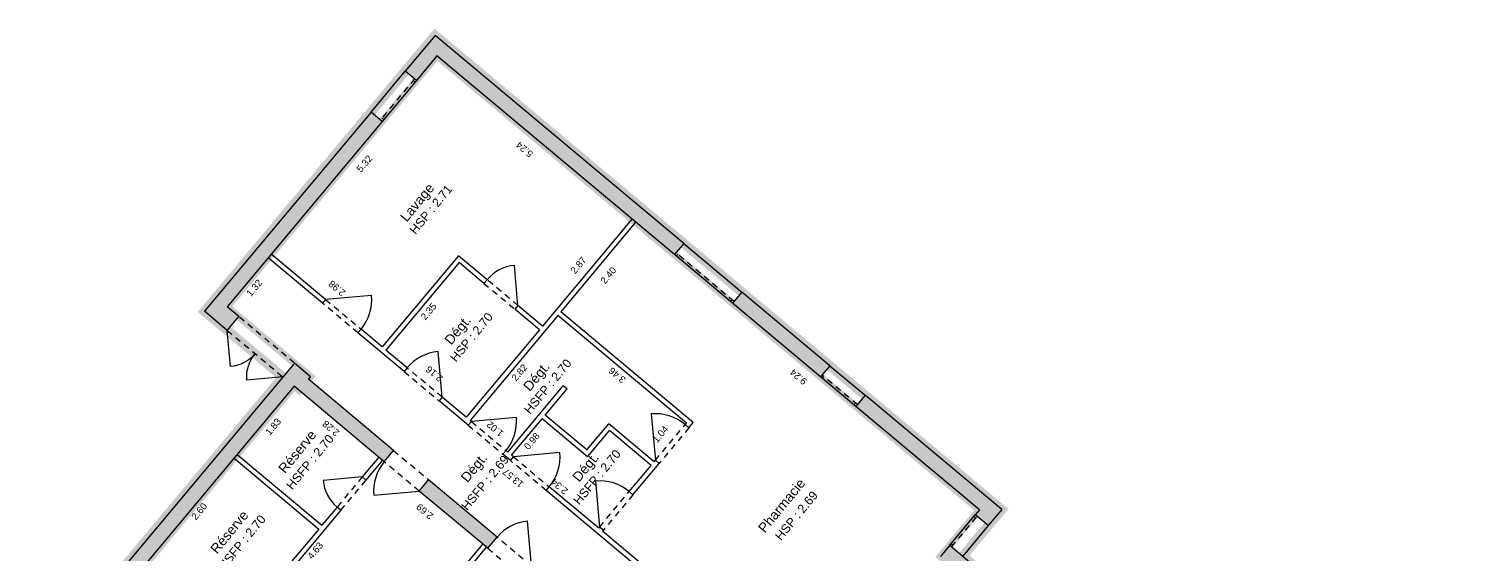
# Model space of a CAD drawing. Header units: metres. Extents: x 1653866.1 to 1653952.6, y 8210294.1 to 8210389.6.
# Drawn here: x 1653901.01 to 1653930.44, y 8210378.72 to 8210389.55 of the extents above; entities that cross this region are included whole.
import ezdxf
from ezdxf.enums import TextEntityAlignment as Align

# ---------------------------------------------------------------- set-up
doc = ezdxf.new("R2010")
doc.units = ezdxf.units.M
doc.header["$PDMODE"] = 32
doc.header["$PDSIZE"] = -0.5
doc.linetypes.add('AXES', pattern=[2, 1.25, -0.25, 0.25, -0.25])
doc.linetypes.add('CACHE2', pattern=[0.1875, 0.125, -0.0625])
for name, color, linetype in [('GEX_BAT_allege', 161, 'Continuous'), ('GEX_BAT_cloison', 2, 'Continuous'), ('GEX_BAT_fenetre', 4, 'Continuous'), ('GEX_BAT_linteau_cloison', 3, 'CACHE2'), ('GEX_BAT_linteau_mur', 6, 'CACHE2'), ('GEX_BAT_mur', 1, 'Continuous'), ('GEX_MEP_txt_cot_alti', 51, 'Continuous'), ('GEX_MEP_txt_cot_plani', 30, 'Continuous'), ('GEX_MEP_txt_designation', 7, 'Continuous')]:
    doc.layers.add(name, color=color, linetype=linetype)
for name, color, linetype, true_color in [('GEX_EDS_sdp_1-habitation', 1, 'AXES', 0xff0000), ('GEX_EDS_shob_contour', 1, 'Continuous', 0xff0000), ('GEX_MEP_mur_pochage', 7, 'Continuous', 0x999999), ('GEX_MEP_ouvrant_porte', 9, 'Continuous', 0x808080)]:
    doc.layers.add(name, color=color, linetype=linetype, true_color=true_color)
doc.styles.add('G100TXT-cote', font='swissl.ttf')
doc.styles.add('G100TXT-droit', font='swissl.ttf', dxfattribs={"height": 0.2})
doc.styles.add('G50TXT-italic', font='swissli.ttf')
doc.dimstyles.new('G100COT-libre', dxfattribs={"dimtxt": 0.14, "dimasz": 0.18, "dimexe": 0.18, "dimexo": 0.2, "dimgap": 0.09, "dimtad": 0, "dimzin": 0, "dimdsep": 46, "dimtxsty": 'G100TXT-cote', "dimblk1": 'OBLIQUE', "dimblk2": 'OBLIQUE', "dimsah": 1, "dimcen": 0.09, "dimse1": 1, "dimse2": 1, "dimsd1": 1, "dimsd2": 1, "dimclrd": 252, "dimaunit": 2, "dimadec": 3, "dimazin": 0, "dimtfac": 1, "dimtix": 1, "dimtofl": 0, "dimtmove": 0, "dimatfit": 3, "dimldrblk": 'OBLIQUE', "dimfxl": 0.18, "dimtolj": 1, "dimtzin": 0, "dimarcsym": 0})

# ---------------------------------------------------------------- blocks, each defined once
blk = doc.blocks.new('*D39')
at = {"layer": 'Defpoints', "color": 0, "transparency": 16777216}
for p in [(1653913.525, 8210385.565), (1653920.61, 8210379.64), (1653920.423, 8210379.417)]:
    blk.add_point(p, dxfattribs=at)
at = {"layer": 'GEX_MEP_txt_cot_plani', "color": 0, "transparency": 16777216, "insert": (1653916.881, 8210382.38), "char_height": 0.14, "attachment_point": 5, "rotation": 140.0927, "style": 'G100TXT-cote'}
blk.add_mtext('\\A1;9.24', dxfattribs=at)
blk = doc.blocks.new('_OBLIQUE')
at = {"color": 0, "linetype": 'ByBlock'}
blk.add_line((-0.5, -0.5), (0.5, 0.5), dxfattribs=at)
blk = doc.blocks.new('*D40')
at = {"layer": 'Defpoints', "color": 0, "transparency": 16777216}
for p in [(1653913.594, 8210385.508), (1653913.734, 8210385.391), (1653912.053, 8210383.666)]:
    blk.add_point(p, dxfattribs=at)
at = {"layer": 'GEX_MEP_txt_cot_plani', "color": 0, "transparency": 16777216, "insert": (1653912.964, 8210384.47), "char_height": 0.14, "attachment_point": 5, "rotation": 50.0927, "style": 'G100TXT-cote'}
blk.add_mtext('\\A1;2.40', dxfattribs=at)
blk = doc.blocks.new('*D41')
at = {"layer": 'Defpoints', "color": 0, "transparency": 16777216}
for p in [(1653912.99, 8210379.379), (1653912.841, 8210379.2), (1653916.346, 8210376.268)]:
    blk.add_point(p, dxfattribs=at)
at = {"layer": 'GEX_MEP_txt_cot_plani', "color": 0, "transparency": 16777216, "insert": (1653914.743, 8210377.913), "char_height": 0.14, "attachment_point": 5, "rotation": 140.0927, "style": 'G100TXT-cote'}
blk.add_mtext('\\A1;4.57', dxfattribs=at)
blk = doc.blocks.new('*D42')
at = {"layer": 'Defpoints', "color": 0, "transparency": 16777216}
for p in [(1653911.057, 8210380.871), (1653911.093, 8210380.914), (1653912.888, 8210379.412)]:
    blk.add_point(p, dxfattribs=at)
at = {"layer": 'GEX_MEP_txt_cot_plani', "color": 0, "transparency": 16777216, "insert": (1653911.955, 8210380.121), "char_height": 0.14, "attachment_point": 5, "rotation": 140.0927, "style": 'G100TXT-cote'}
blk.add_mtext('\\A1;2.34', dxfattribs=at)
blk = doc.blocks.new('*D43')
at = {"layer": 'Defpoints', "color": 0, "transparency": 16777216}
for p in [(1653911.598, 8210381.517), (1653910.969, 8210380.766), (1653911.071, 8210380.68)]:
    blk.add_point(p, dxfattribs=at)
at = {"layer": 'GEX_MEP_txt_cot_plani', "color": 0, "transparency": 16777216, "insert": (1653911.385, 8210381.056), "char_height": 0.14, "attachment_point": 5, "rotation": 50.0927, "style": 'G100TXT-cote'}
blk.add_mtext('\\A1;0.98', dxfattribs=at)
blk = doc.blocks.new('*D44')
at = {"layer": 'Defpoints', "color": 0, "transparency": 16777216}
for p in [(1653911.92, 8210383.646), (1653914.573, 8210381.428), (1653914.47, 8210381.304)]:
    blk.add_point(p, dxfattribs=at)
at = {"layer": 'GEX_MEP_txt_cot_plani', "color": 0, "transparency": 16777216, "insert": (1653913.144, 8210382.414), "char_height": 0.14, "attachment_point": 5, "rotation": 140.0927, "style": 'G100TXT-cote'}
blk.add_mtext('\\A1;3.46', dxfattribs=at)
blk = doc.blocks.new('*D45')
at = {"layer": 'Defpoints', "color": 0, "transparency": 16777216}
for p in [(1653911.92, 8210383.646), (1653910.111, 8210381.483), (1653910.226, 8210381.387)]:
    blk.add_point(p, dxfattribs=at)
at = {"layer": 'GEX_MEP_txt_cot_plani', "color": 0, "transparency": 16777216, "insert": (1653911.13, 8210382.469), "char_height": 0.14, "attachment_point": 5, "rotation": 50.0927, "style": 'G100TXT-cote'}
blk.add_mtext('\\A1;2.82', dxfattribs=at)
blk = doc.blocks.new('*D46')
at = {"layer": 'Defpoints', "color": 0, "transparency": 16777216}
for p in [(1653914.295, 8210381.66), (1653914.37, 8210381.597), (1653913.628, 8210380.862)]:
    blk.add_point(p, dxfattribs=at)
at = {"layer": 'GEX_MEP_txt_cot_plani', "color": 0, "transparency": 16777216, "insert": (1653914.037, 8210381.198), "char_height": 0.14, "attachment_point": 5, "rotation": 50.0927, "style": 'G100TXT-cote'}
blk.add_mtext('\\A1;1.04', dxfattribs=at)
blk = doc.blocks.new('*D47')
at = {"layer": 'Defpoints', "color": 0, "transparency": 16777216}
for p in [(1653908.547, 8210383.135), (1653908.508, 8210383.089), (1653910.165, 8210381.703)]:
    blk.add_point(p, dxfattribs=at)
at = {"layer": 'GEX_MEP_txt_cot_plani', "color": 0, "transparency": 16777216, "insert": (1653909.375, 8210382.442), "char_height": 0.14, "attachment_point": 5, "rotation": 140.0927, "style": 'G100TXT-cote'}
blk.add_mtext('\\A1;2.16', dxfattribs=at)
blk = doc.blocks.new('*D48')
at = {"layer": 'Defpoints', "color": 0, "transparency": 16777216}
for p in [(1653909.885, 8210384.736), (1653910.013, 8210384.629), (1653908.378, 8210382.933)]:
    blk.add_point(p, dxfattribs=at)
at = {"layer": 'GEX_MEP_txt_cot_plani', "color": 0, "transparency": 16777216, "insert": (1653909.259, 8210383.728), "char_height": 0.14, "attachment_point": 5, "rotation": 50.0927, "style": 'G100TXT-cote'}
blk.add_mtext('\\A1;2.35', dxfattribs=at)
blk = doc.blocks.new('*D49')
at = {"layer": 'Defpoints', "color": 0, "transparency": 16777216}
for p in [(1653910.237, 8210381.634), (1653910.237, 8210381.634), (1653911.018, 8210380.98)]:
    blk.add_point(p, dxfattribs=at)
at = {"layer": 'GEX_MEP_txt_cot_plani', "color": 0, "transparency": 16777216, "insert": (1653910.628, 8210381.307), "char_height": 0.14, "attachment_point": 5, "rotation": 140.0927, "style": 'G100TXT-cote'}
blk.add_mtext('\\A1;1.02', dxfattribs=at)
blk = doc.blocks.new('*D50')
at = {"layer": 'Defpoints', "color": 0, "transparency": 16777216}
for p in [(1653906.141, 8210385.059), (1653906.226, 8210385.161), (1653908.427, 8210383.148)]:
    blk.add_point(p, dxfattribs=at)
at = {"layer": 'GEX_MEP_txt_cot_plani', "color": 0, "transparency": 16777216, "insert": (1653907.369, 8210384.205), "char_height": 0.14, "attachment_point": 5, "rotation": 140.0927, "style": 'G100TXT-cote'}
blk.add_mtext('\\A1;2.98', dxfattribs=at)
blk = doc.blocks.new('*D51')
at = {"layer": 'Defpoints', "color": 0, "transparency": 16777216}
for p in [(1653909.642, 8210388.813), (1653909.669, 8210388.79), (1653906.255, 8210384.708)]:
    blk.add_point(p, dxfattribs=at)
at = {"layer": 'GEX_MEP_txt_cot_plani', "color": 0, "transparency": 16777216, "insert": (1653907.935, 8210386.772), "char_height": 0.14, "attachment_point": 5, "rotation": 50.0927, "style": 'G100TXT-cote'}
blk.add_mtext('\\A1;5.32', dxfattribs=at)
blk = doc.blocks.new('*D52')
at = {"layer": 'Defpoints', "color": 0, "transparency": 16777216}
for p in [(1653909.218, 8210388.739), (1653913.238, 8210385.377), (1653913.244, 8210385.384)]:
    blk.add_point(p, dxfattribs=at)
at = {"layer": 'GEX_MEP_txt_cot_plani', "color": 0, "transparency": 16777216, "insert": (1653911.234, 8210387.065), "char_height": 0.14, "attachment_point": 5, "rotation": 140.0927, "style": 'G100TXT-cote'}
blk.add_mtext('\\A1;5.24', dxfattribs=at)
blk = doc.blocks.new('*D53')
at = {"layer": 'Defpoints', "color": 0, "transparency": 16777216}
for p in [(1653913.268, 8210385.78), (1653913.304, 8210385.75), (1653911.462, 8210383.547)]:
    blk.add_point(p, dxfattribs=at)
at = {"layer": 'GEX_MEP_txt_cot_plani', "color": 0, "transparency": 16777216, "insert": (1653912.347, 8210384.679), "char_height": 0.14, "attachment_point": 5, "rotation": 50.0927, "style": 'G100TXT-cote'}
blk.add_mtext('\\A1;2.87', dxfattribs=at)
blk = doc.blocks.new('*D54')
at = {"layer": 'Defpoints', "color": 0, "transparency": 16777216}
for p in [(1653905.951, 8210384.832), (1653906.088, 8210384.718), (1653905.106, 8210383.821)]:
    blk.add_point(p, dxfattribs=at)
at = {"layer": 'GEX_MEP_txt_cot_plani', "color": 0, "transparency": 16777216, "insert": (1653905.665, 8210384.212), "char_height": 0.14, "attachment_point": 5, "rotation": 50.0927, "style": 'G100TXT-cote'}
blk.add_mtext('\\A1;1.32', dxfattribs=at)
blk = doc.blocks.new('*D55')
at = {"layer": 'Defpoints', "color": 0, "transparency": 16777216}
for p in [(1653905.796, 8210384.648), (1653905.951, 8210384.832), (1653916.359, 8210376.128)]:
    blk.add_point(p, dxfattribs=at)
at = {"layer": 'GEX_MEP_txt_cot_plani', "color": 0, "transparency": 16777216, "insert": (1653911, 8210380.295), "char_height": 0.14, "attachment_point": 5, "rotation": 140.0927, "style": 'G100TXT-cote'}
blk.add_mtext('\\A1;13.57', dxfattribs=at)
blk = doc.blocks.new('*D73')
at = {"layer": 'Defpoints', "color": 0, "transparency": 16777216}
for p in [(1653910.372, 8210378.781), (1653910.296, 8210378.69), (1653912.834, 8210376.721)]:
    blk.add_point(p, dxfattribs=at)
at = {"layer": 'GEX_MEP_txt_cot_plani', "color": 0, "transparency": 16777216, "insert": (1653911.527, 8210377.661), "char_height": 0.14, "attachment_point": 5, "rotation": 140.0927, "style": 'G100TXT-cote'}
blk.add_mtext('\\A1;3.21', dxfattribs=at)
blk = doc.blocks.new('*D75')
at = {"layer": 'Defpoints', "color": 0, "transparency": 16777216}
for p in [(1653910.226, 8210379.057), (1653910.248, 8210379.038), (1653908.978, 8210377.519)]:
    blk.add_point(p, dxfattribs=at)
at = {"layer": 'GEX_MEP_txt_cot_plani', "color": 0, "transparency": 16777216, "insert": (1653909.59, 8210378.297), "char_height": 0.14, "attachment_point": 5, "rotation": 50.0927, "style": 'G100TXT-cote'}
blk.add_mtext('\\A1;1.98', dxfattribs=at)
blk = doc.blocks.new('*D76')
at = {"layer": 'Defpoints', "color": 0, "transparency": 16777216}
for p in [(1653908.147, 8210380.47), (1653908.218, 8210380.555), (1653910.282, 8210378.829)]:
    blk.add_point(p, dxfattribs=at)
at = {"layer": 'GEX_MEP_txt_cot_plani', "color": 0, "transparency": 16777216, "insert": (1653909.179, 8210379.607), "char_height": 0.14, "attachment_point": 5, "rotation": 140.0927, "style": 'G100TXT-cote'}
blk.add_mtext('\\A1;2.69', dxfattribs=at)
blk = doc.blocks.new('*D77')
at = {"layer": 'Defpoints', "color": 0, "transparency": 16777216}
for p in [(1653908.307, 8210380.661), (1653908.407, 8210380.578), (1653905.335, 8210377.108)]:
    blk.add_point(p, dxfattribs=at)
at = {"layer": 'GEX_MEP_txt_cot_plani', "color": 0, "transparency": 16777216, "insert": (1653906.921, 8210378.801), "char_height": 0.14, "attachment_point": 5, "rotation": 50.0927, "style": 'G100TXT-cote'}
blk.add_mtext('\\A1;4.63', dxfattribs=at)
blk = doc.blocks.new('*D87')
at = {"layer": 'Defpoints', "color": 0, "transparency": 16777216}
for p in [(1653905.247, 8210380.706), (1653903.577, 8210378.708), (1653903.695, 8210378.61)]:
    blk.add_point(p, dxfattribs=at)
at = {"layer": 'GEX_MEP_txt_cot_plani', "color": 0, "transparency": 16777216, "insert": (1653904.53, 8210379.609), "char_height": 0.14, "attachment_point": 5, "rotation": 50.0927, "style": 'G100TXT-cote'}
blk.add_mtext('\\A1;2.60', dxfattribs=at)
blk = doc.blocks.new('*D88')
at = {"layer": 'Defpoints', "color": 0, "transparency": 16777216}
for p in [(1653906.485, 8210382.185), (1653906.64, 8210382.055), (1653905.311, 8210380.782)]:
    blk.add_point(p, dxfattribs=at)
at = {"layer": 'GEX_MEP_txt_cot_plani', "color": 0, "transparency": 16777216, "insert": (1653906.054, 8210381.354), "char_height": 0.14, "attachment_point": 5, "rotation": 50.0927, "style": 'G100TXT-cote'}
blk.add_mtext('\\A1;1.83', dxfattribs=at)
blk = doc.blocks.new('*D89')
at = {"layer": 'Defpoints', "color": 0, "transparency": 16777216}
for p in [(1653906.485, 8210382.185), (1653908.117, 8210380.59), (1653908.231, 8210380.725)]:
    blk.add_point(p, dxfattribs=at)
at = {"layer": 'GEX_MEP_txt_cot_plani', "color": 0, "transparency": 16777216, "insert": (1653907.244, 8210381.32), "char_height": 0.14, "attachment_point": 5, "rotation": 140.0927, "style": 'G100TXT-cote'}
blk.add_mtext('\\A1;2.28', dxfattribs=at)

msp = doc.modelspace()

# ---------------------------------------------------------------- hatches: boundary and pattern name
at = {"layer": 'GEX_MEP_mur_pochage'}
h = msp.add_hatch(color=256, dxfattribs=at)
h.dxf.hatch_style = 1
h.paths.add_polyline_path([(1653909.391, 8210389.414), (1653908.777, 8210388.679), (1653909.007, 8210388.486), (1653909.429, 8210388.991), (1653914.323, 8210384.898), (1653914.516, 8210385.128)])
h = msp.add_hatch(color=256, dxfattribs=at)
h.dxf.hatch_style = 1
h.paths.add_polyline_path([(1653908.071, 8210387.834), (1653904.638, 8210383.73), (1653905.108, 8210383.337), (1653905.346, 8210383.621), (1653905.106, 8210383.821), (1653908.301, 8210387.642)])
h = msp.add_hatch(color=256, dxfattribs=at)
h.dxf.hatch_style = 1
h.paths.add_polyline_path([(1653915.712, 8210384.127), (1653915.52, 8210383.897), (1653917.334, 8210382.38), (1653917.527, 8210382.61)])
h = msp.add_hatch(color=256, dxfattribs=at)
h.dxf.hatch_style = 1
h.paths.add_polyline_path([(1653906.779, 8210382.331), (1653906.824, 8210382.384), (1653906.492, 8210382.662), (1653903.074, 8210378.575), (1653903.305, 8210378.383), (1653906.485, 8210382.185), (1653908.343, 8210380.631), (1653908.536, 8210380.861)])
h = msp.add_hatch(color=256, dxfattribs=at)
h.dxf.hatch_style = 1
h.paths.add_polyline_path([(1653918.256, 8210382), (1653918.063, 8210381.77), (1653920.61, 8210379.64), (1653920.526, 8210379.539), (1653920.794, 8210379.315), (1653921.071, 8210379.646)])
h = msp.add_hatch(color=256, dxfattribs=at)
h.dxf.hatch_style = 1
h.paths.add_polyline_path([(1653909.257, 8210380.258), (1653909.064, 8210380.028), (1653910.476, 8210378.848), (1653910.668, 8210379.078)])
h = msp.add_hatch(color=256, dxfattribs=at)
h.dxf.hatch_style = 1
h.paths.add_polyline_path([(1653919.999, 8210378.91), (1653919.807, 8210378.68), (1653921.969, 8210376.872), (1653922.161, 8210377.102)])

# ---------------------------------------------------------------- linework, layer by layer
at = {"layer": 'GEX_BAT_allege'}
for p, q in [((1653908.071, 8210387.834), (1653908.777, 8210388.679)), ((1653914.516, 8210385.128), (1653915.712, 8210384.127)), ((1653917.527, 8210382.61), (1653918.256, 8210382)), ((1653920.794, 8210379.315), (1653920.268, 8210378.686))]:
    msp.add_line(p, q, dxfattribs=at)
at = {"layer": 'GEX_BAT_cloison'}
for p, q in [((1653913.449, 8210385.629), (1653911.606, 8210383.427)), ((1653913.525, 8210385.565), (1653911.985, 8210383.723)), ((1653907.135, 8210383.972), (1653906.015, 8210384.909)), ((1653907.071, 8210383.896), (1653905.951, 8210384.832)), ((1653909.873, 8210384.876), (1653908.301, 8210382.997)), ((1653909.885, 8210384.736), (1653908.378, 8210382.933)), ((1653910.463, 8210384.382), (1653909.873, 8210384.876)), ((1653910.399, 8210384.306), (1653909.885, 8210384.736)), ((1653910.463, 8210384.382), (1653910.399, 8210384.306)), ((1653907.135, 8210383.972), (1653907.071, 8210383.896)), ((1653911.1, 8210383.85), (1653911.036, 8210383.773)), ((1653911.542, 8210383.35), (1653911.036, 8210383.773)), ((1653911.606, 8210383.427), (1653911.1, 8210383.85)), ((1653914.714, 8210381.44), (1653911.985, 8210383.723)), ((1653911.92, 8210383.646), (1653910.111, 8210381.483)), ((1653914.573, 8210381.428), (1653911.92, 8210383.646)), ((1653907.864, 8210383.363), (1653907.8, 8210383.286)), ((1653908.751, 8210382.491), (1653907.8, 8210383.286)), ((1653908.301, 8210382.997), (1653907.864, 8210383.363)), ((1653911.542, 8210383.35), (1653910.035, 8210381.547)), ((1653908.815, 8210382.567), (1653908.378, 8210382.933)), ((1653908.815, 8210382.567), (1653908.751, 8210382.491)), ((1653909.536, 8210381.964), (1653909.472, 8210381.887)), ((1653910.035, 8210381.547), (1653909.536, 8210381.964)), ((1653910.892, 8210380.83), (1653912.034, 8210382.195)), ((1653911.662, 8210381.594), (1653912.111, 8210382.131)), ((1653912.111, 8210382.131), (1653912.034, 8210382.195)), ((1653910.076, 8210381.382), (1653909.472, 8210381.887)), ((1653910.076, 8210381.382), (1653910.141, 8210381.459)), ((1653910.141, 8210381.459), (1653910.111, 8210381.483)), ((1653910.969, 8210380.766), (1653911.598, 8210381.517)), ((1653912.534, 8210380.735), (1653911.598, 8210381.517)), ((1653912.521, 8210380.876), (1653911.662, 8210381.594)), ((1653912.521, 8210380.876), (1653912.97, 8210381.413)), ((1653913.906, 8210380.63), (1653912.97, 8210381.413)), ((1653914.548, 8210381.397), (1653914.573, 8210381.428)), ((1653914.624, 8210381.333), (1653914.548, 8210381.397)), ((1653914.624, 8210381.333), (1653914.714, 8210381.44)), ((1653912.534, 8210380.735), (1653912.983, 8210381.272)), ((1653913.842, 8210380.553), (1653912.983, 8210381.272)), ((1653905.311, 8210380.782), (1653907.057, 8210379.322)), ((1653910.79, 8210380.785), (1653910.854, 8210380.862)), ((1653910.943, 8210380.657), (1653910.79, 8210380.785)), ((1653910.892, 8210380.83), (1653910.854, 8210380.862)), ((1653911.007, 8210380.734), (1653910.969, 8210380.766)), ((1653905.247, 8210380.706), (1653906.993, 8210379.246)), ((1653908.231, 8210380.725), (1653907.891, 8210380.319)), ((1653908.307, 8210380.661), (1653907.967, 8210380.255)), ((1653910.943, 8210380.657), (1653911.007, 8210380.734)), ((1653913.393, 8210380.016), (1653913.842, 8210380.553)), ((1653913.469, 8210379.952), (1653914.008, 8210380.596)), ((1653913.906, 8210380.63), (1653913.932, 8210380.661)), ((1653914.008, 8210380.596), (1653913.932, 8210380.661)), ((1653907.967, 8210380.255), (1653907.891, 8210380.319)), ((1653911.68, 8210380.041), (1653911.744, 8210380.118)), ((1653916.359, 8210376.128), (1653911.68, 8210380.041)), ((1653912.764, 8210379.264), (1653911.744, 8210380.118)), ((1653913.469, 8210379.952), (1653913.393, 8210380.016)), ((1653907.448, 8210379.633), (1653906.511, 8210378.513)), ((1653907.371, 8210379.698), (1653907.057, 8210379.322)), ((1653907.448, 8210379.633), (1653907.371, 8210379.698)), ((1653912.764, 8210379.264), (1653912.783, 8210379.287)), ((1653912.86, 8210379.223), (1653912.783, 8210379.287)), ((1653906.993, 8210379.246), (1653906.434, 8210378.578)), ((1653912.841, 8210379.2), (1653912.86, 8210379.223)), ((1653916.346, 8210376.268), (1653912.841, 8210379.2)), ((1653910.371, 8210378.936), (1653909.659, 8210378.084)), ((1653910.447, 8210378.871), (1653909.735, 8210378.02))]:
    msp.add_line(p, q, dxfattribs=at)
at = {"layer": 'GEX_BAT_fenetre', "linetype": 'CACHE2'}
for p, q in [((1653908.969, 8210388.518), (1653908.262, 8210387.674)), ((1653915.552, 8210383.935), (1653914.355, 8210384.936)), ((1653918.095, 8210381.808), (1653917.366, 8210382.418)), ((1653920.038, 8210378.878), (1653920.564, 8210379.507))]:
    msp.add_line(p, q, dxfattribs=at)
at = {"layer": 'GEX_BAT_fenetre'}
for p, q in [((1653909.007, 8210388.486), (1653908.301, 8210387.642)), ((1653908.975, 8210388.448), (1653908.937, 8210388.48)), ((1653908.333, 8210387.68), (1653908.294, 8210387.712)), ((1653915.52, 8210383.897), (1653914.323, 8210384.898)), ((1653914.362, 8210384.866), (1653914.394, 8210384.904)), ((1653915.481, 8210383.929), (1653915.514, 8210383.968)), ((1653918.063, 8210381.77), (1653917.334, 8210382.38)), ((1653917.373, 8210382.347), (1653917.405, 8210382.386)), ((1653918.025, 8210381.802), (1653918.057, 8210381.841)), ((1653919.999, 8210378.91), (1653920.526, 8210379.539)), ((1653920.494, 8210379.501), (1653920.532, 8210379.469)), ((1653920.031, 8210378.949), (1653920.07, 8210378.916))]:
    msp.add_line(p, q, dxfattribs=at)
at = {"layer": 'GEX_BAT_linteau_cloison'}
for p, q in [((1653910.399, 8210384.306), (1653911.036, 8210383.773)), ((1653911.1, 8210383.85), (1653910.463, 8210384.382)), ((1653907.8, 8210383.286), (1653907.071, 8210383.896)), ((1653907.135, 8210383.972), (1653907.864, 8210383.363)), ((1653909.536, 8210381.964), (1653908.815, 8210382.567)), ((1653908.751, 8210382.491), (1653909.472, 8210381.887)), ((1653910.076, 8210381.382), (1653910.79, 8210380.785)), ((1653910.141, 8210381.459), (1653910.854, 8210380.862)), ((1653913.932, 8210380.661), (1653914.548, 8210381.397)), ((1653914.624, 8210381.333), (1653914.008, 8210380.596)), ((1653911.68, 8210380.041), (1653910.943, 8210380.657)), ((1653911.007, 8210380.734), (1653911.744, 8210380.118)), ((1653907.891, 8210380.319), (1653907.371, 8210379.698)), ((1653907.448, 8210379.633), (1653907.967, 8210380.255)), ((1653912.783, 8210379.287), (1653913.393, 8210380.016)), ((1653913.469, 8210379.952), (1653912.86, 8210379.223))]:
    msp.add_line(p, q, dxfattribs=at)
at = {"layer": 'GEX_BAT_linteau_mur'}
for p, q in [((1653906.492, 8210382.662), (1653905.346, 8210383.621)), ((1653905.108, 8210383.337), (1653906.255, 8210382.378)), ((1653908.536, 8210380.861), (1653909.257, 8210380.258)), ((1653909.064, 8210380.028), (1653908.343, 8210380.631)), ((1653911.381, 8210378.481), (1653910.668, 8210379.078)), ((1653910.476, 8210378.848), (1653911.189, 8210378.251))]:
    msp.add_line(p, q, dxfattribs=at)
at = {"layer": 'GEX_BAT_mur'}
for p, q in [((1653909.391, 8210389.414), (1653908.777, 8210388.679)), ((1653914.516, 8210385.128), (1653909.391, 8210389.414)), ((1653909.429, 8210388.991), (1653909.007, 8210388.486)), ((1653914.323, 8210384.898), (1653909.429, 8210388.991)), ((1653909.007, 8210388.486), (1653908.777, 8210388.679)), ((1653908.071, 8210387.834), (1653904.638, 8210383.73)), ((1653908.301, 8210387.642), (1653908.071, 8210387.834)), ((1653908.301, 8210387.642), (1653905.106, 8210383.821)), ((1653914.516, 8210385.128), (1653914.323, 8210384.898)), ((1653915.712, 8210384.127), (1653915.52, 8210383.897)), ((1653917.527, 8210382.61), (1653915.712, 8210384.127)), ((1653905.108, 8210383.337), (1653904.638, 8210383.73)), ((1653905.346, 8210383.621), (1653905.106, 8210383.821)), ((1653917.334, 8210382.38), (1653915.52, 8210383.897)), ((1653905.108, 8210383.337), (1653905.346, 8210383.621)), ((1653906.492, 8210382.662), (1653903.074, 8210378.575)), ((1653906.824, 8210382.384), (1653906.492, 8210382.662)), ((1653917.527, 8210382.61), (1653917.334, 8210382.38)), ((1653906.255, 8210382.377), (1653906.25, 8210382.381)), ((1653906.779, 8210382.331), (1653906.824, 8210382.384)), ((1653908.536, 8210380.861), (1653906.779, 8210382.331)), ((1653906.485, 8210382.185), (1653903.305, 8210378.383)), ((1653908.343, 8210380.631), (1653906.485, 8210382.185)), ((1653918.256, 8210382), (1653918.063, 8210381.77)), ((1653921.071, 8210379.646), (1653918.256, 8210382)), ((1653920.61, 8210379.64), (1653918.063, 8210381.77)), ((1653908.343, 8210380.631), (1653908.536, 8210380.861)), ((1653909.064, 8210380.028), (1653909.257, 8210380.258)), ((1653910.668, 8210379.078), (1653909.257, 8210380.258)), ((1653910.476, 8210378.848), (1653909.064, 8210380.028)), ((1653920.61, 8210379.64), (1653920.526, 8210379.539)), ((1653921.071, 8210379.646), (1653920.794, 8210379.315)), ((1653920.794, 8210379.315), (1653920.526, 8210379.539)), ((1653910.476, 8210378.848), (1653910.668, 8210379.078)), ((1653919.999, 8210378.91), (1653919.807, 8210378.68)), ((1653919.999, 8210378.91), (1653922.161, 8210377.102))]:
    msp.add_line(p, q, dxfattribs=at)
at = {"layer": 'GEX_EDS_sdp_1-habitation', "const_width": 0.15}
msp.add_lwpolyline([(1653929.881, 8210370.254), (1653919.807, 8210378.68), (1653920.61, 8210379.64), (1653909.429, 8210388.991), (1653909.007, 8210388.486), (1653908.301, 8210387.642), (1653905.106, 8210383.821), (1653906.826, 8210382.383), (1653906.588, 8210382.099), (1653906.485, 8210382.185), (1653901.575, 8210376.315)], dxfattribs=at)
at = {"layer": 'GEX_EDS_shob_contour', "const_width": 0.2}
msp.add_lwpolyline([(1653925.005, 8210356.857, -0.239622), (1653924.573, 8210359.065, -0.063087), (1653925.088, 8210360.03), (1653929.738, 8210365.675), (1653927.786, 8210367.282), (1653930.304, 8210370.292), (1653920.268, 8210378.686), (1653921.071, 8210379.646), (1653909.391, 8210389.414), (1653904.638, 8210383.73), (1653906.255, 8210382.378), (1653901.152, 8210376.277), (1653913.608, 8210365.909), (1653913.051, 8210365.243), (1653922.179, 8210357.609), (1653921.58, 8210356.884)], format="xyb", dxfattribs=at)
at = {"layer": 'GEX_MEP_ouvrant_porte'}
for points in [[(1653911.1, 8210383.85), (1653911.026, 8210384.677, 0.198912), (1653910.463, 8210384.382, 0.198912)], [(1653907.864, 8210383.363, 0.198912), (1653908.081, 8210384.057), (1653907.135, 8210383.972)], [(1653905.682, 8210382.857, -0.198912), (1653905.175, 8210382.592), (1653905.108, 8210383.337)], [(1653906.255, 8210382.378), (1653905.51, 8210382.312, -0.198912), (1653905.682, 8210382.857, -0.198912)], [(1653909.536, 8210381.964), (1653909.453, 8210382.9, 0.198912), (1653908.815, 8210382.567, 0.198912)], [(1653910.854, 8210380.862, 0.198912), (1653911.067, 8210381.541), (1653910.141, 8210381.459)], [(1653914.548, 8210381.397, 0.198912), (1653913.846, 8210381.617), (1653913.932, 8210380.661)], [(1653911.744, 8210380.118, 0.198912), (1653911.964, 8210380.819), (1653911.007, 8210380.734)], [(1653908.343, 8210380.631, 0.198912), (1653908.128, 8210379.945), (1653909.064, 8210380.028)], [(1653907.891, 8210380.319), (1653907.084, 8210380.247, 0.198912), (1653907.371, 8210379.698, 0.198912)], [(1653913.393, 8210380.016, 0.198912), (1653912.699, 8210380.234), (1653912.783, 8210379.287)], [(1653911.381, 8210378.481), (1653911.299, 8210379.408, 0.198912), (1653910.668, 8210379.078, 0.198912)]]:
    msp.add_lwpolyline(points, format="xyb", dxfattribs=at)

# ---------------------------------------------------------------- texts
at = {"layer": 'GEX_MEP_txt_cot_alti', "style": 'G50TXT-italic'}
for s, p in [('2.71', (1653909.449, 8210385.862)), ('2.70', (1653910.286, 8210383.232)), ('2.70', (1653911.908, 8210382.277)), ('2.70', (1653907.005, 8210380.721)), ('2.70', (1653912.922, 8210380.409)), ('2.69', (1653910.615, 8210380.292)), ('2.69', (1653916.984, 8210379.556)), ('2.70', (1653905.603, 8210379.065))]:
    msp.add_text(s, height=0.1802, rotation=50.5279, dxfattribs=at).set_placement(p)
for s, p in [('HSP : ', (1653909.449, 8210385.862)), ('HSP : ', (1653910.286, 8210383.232)), ('HSFP : ', (1653911.908, 8210382.277)), ('HSFP : ', (1653907.005, 8210380.721)), ('HSFP : ', (1653910.615, 8210380.292)), ('HSFP : ', (1653912.922, 8210380.409)), ('HSP : ', (1653916.984, 8210379.556)), ('HSFP : ', (1653905.603, 8210379.065))]:
    msp.add_text(s, height=0.1802, rotation=50.5279, dxfattribs=at).set_placement(p, align=Align.RIGHT)
at = {"layer": 'GEX_MEP_txt_designation', "char_height": 0.2, "attachment_point": 5, "rotation": 50.5279, "style": 'G100TXT-droit'}
for s, insert, width in [('Lavage  ', (1653909.044, 8210385.955), 1.022), ('Dégt. ', (1653909.881, 8210383.325), 1.022), ('Dégt. ', (1653911.503, 8210382.37), 1.022), ('Réserve ', (1653906.552, 8210380.84), 2.715), ('Dégt. ', (1653910.216, 8210380.492), 1.022), ('Dégt. ', (1653912.517, 8210380.502), 1.022), ('Pharmacie  ', (1653916.536, 8210379.728), 1.022), ('Réserve ', (1653905.151, 8210379.184), 2.715)]:
    msp.add_mtext(s, dxfattribs=dict(at, insert=insert, width=width))

# ---------------------------------------------------------------- dimensions: what is measured, and where the dimension line sits
at = {"layer": 'GEX_MEP_txt_cot_plani'}
for p1, p2, distance, picture, middle in [((1653906.255, 8210384.708), (1653909.669, 8210388.79), 0.036, '*D51', (1653907.935, 8210386.772)), ((1653909.218, 8210388.739), (1653913.238, 8210385.377), 0.01, '*D52', (1653911.234, 8210387.065)), ((1653911.462, 8210383.547), (1653913.304, 8210385.75), 0.047, '*D53', (1653912.347, 8210384.679)), ((1653912.053, 8210383.666), (1653913.594, 8210385.508), -0.183, '*D40', (1653912.964, 8210384.47)), ((1653913.525, 8210385.565), (1653920.61, 8210379.64), -0.291, '*D39', (1653916.881, 8210382.38)), ((1653908.427, 8210383.148), (1653906.141, 8210385.059), -0.132, '*D50', (1653907.369, 8210384.205)), ((1653905.106, 8210383.821), (1653905.951, 8210384.832), -0.178, '*D54', (1653905.665, 8210384.212)), ((1653916.359, 8210376.128), (1653905.951, 8210384.832), 0.241, '*D55', (1653911, 8210380.295)), ((1653908.378, 8210382.933), (1653909.885, 8210384.736), -0.166, '*D48', (1653909.259, 8210383.728)), ((1653911.92, 8210383.646), (1653910.111, 8210381.483), 0.149, '*D45', (1653911.13, 8210382.469)), ((1653911.92, 8210383.646), (1653914.573, 8210381.428), -0.161, '*D44', (1653913.144, 8210382.414)), ((1653910.165, 8210381.703), (1653908.508, 8210383.089), -0.06, '*D47', (1653909.375, 8210382.442)), ((1653905.311, 8210380.782), (1653906.485, 8210382.185), -0.203, '*D88', (1653906.054, 8210381.354)), ((1653906.485, 8210382.185), (1653908.231, 8210380.725), -0.177, '*D89', (1653907.244, 8210381.32)), ((1653913.628, 8210380.862), (1653914.295, 8210381.66), -0.098, '*D46', (1653914.037, 8210381.198)), ((1653911.018, 8210380.98), (1653910.237, 8210381.634), 0, '*D49', (1653910.628, 8210381.307)), ((1653911.598, 8210381.517), (1653910.969, 8210380.766), 0.133, '*D43', (1653911.385, 8210381.056)), ((1653912.888, 8210379.412), (1653911.093, 8210380.914), 0.055, '*D42', (1653911.955, 8210380.121)), ((1653905.247, 8210380.706), (1653903.577, 8210378.708), 0.153, '*D87', (1653904.53, 8210379.609)), ((1653905.335, 8210377.108), (1653908.307, 8210380.661), -0.13, '*D77', (1653906.921, 8210378.801)), ((1653910.282, 8210378.829), (1653908.218, 8210380.555), 0.111, '*D76', (1653909.179, 8210379.607)), ((1653916.346, 8210376.268), (1653912.841, 8210379.2), -0.233, '*D41', (1653914.743, 8210377.913)), ((1653908.978, 8210377.519), (1653910.248, 8210379.038), 0.029, '*D75', (1653909.59, 8210378.297)), ((1653912.834, 8210376.721), (1653910.372, 8210378.781), 0.118, '*D73', (1653911.527, 8210377.661))]:
    dim = msp.add_aligned_dim(p1=p1, p2=p2, distance=distance, dimstyle='G100COT-libre', dxfattribs=at)
    dim.commit()
    dim.dimension.update_dxf_attribs({"geometry": picture, "text_midpoint": middle})

doc.saveas('drawing.dxf')
